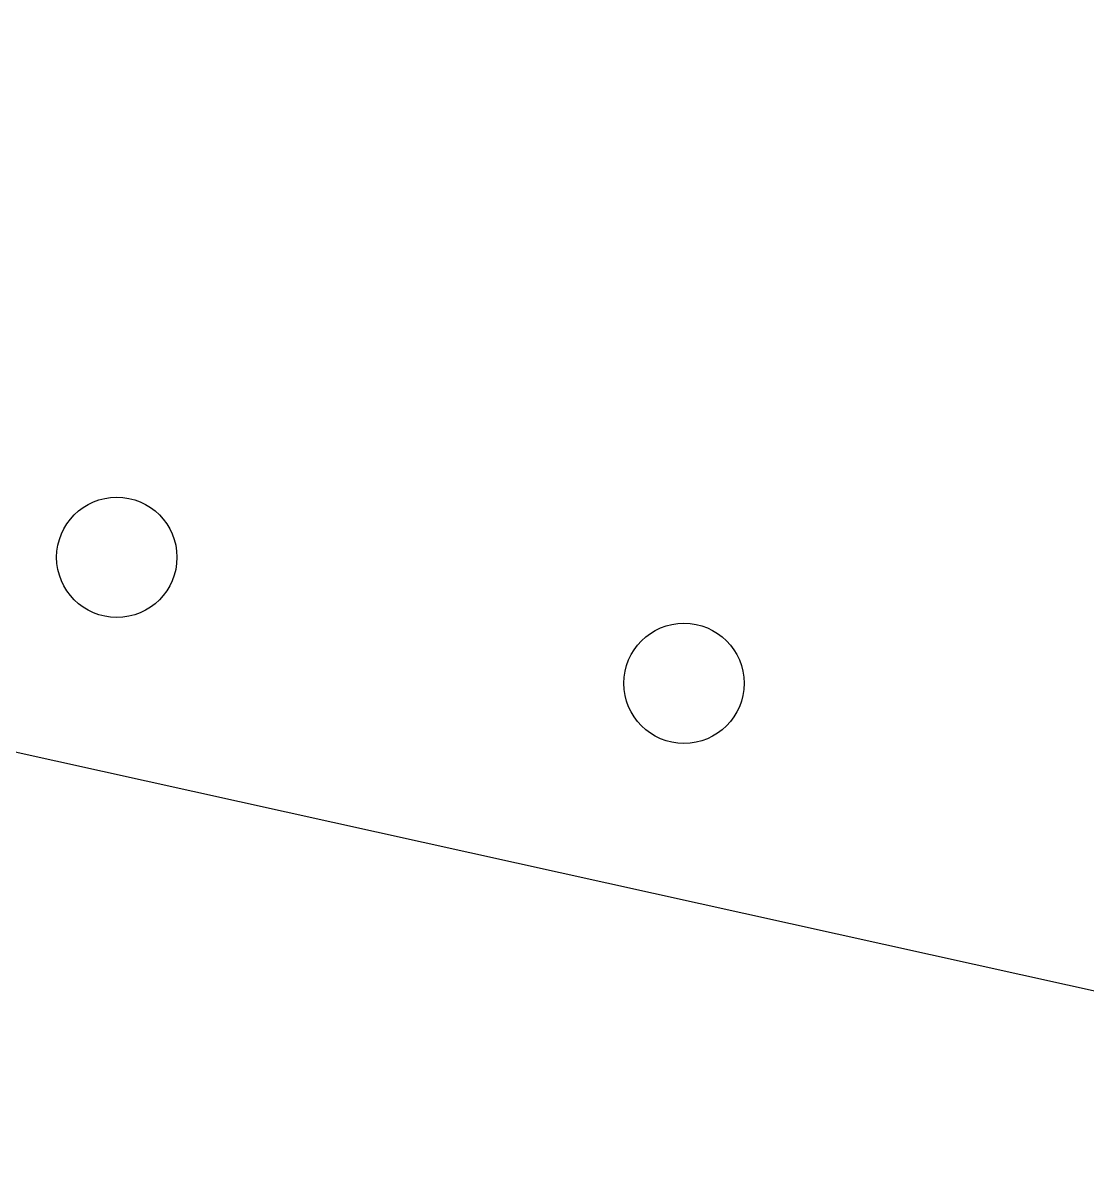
# Model space of a CAD drawing. Extents: x 14 to 1178, y 12 to 836.
# Drawn here: x 967.6 to 1033.1, y 662.1 to 732.1 of the extents above; entities that cross this region are included whole.
import ezdxf

# ---------------------------------------------------------------- set-up
doc = ezdxf.new("R2010")
doc.units = 0
doc.layers.add('Gibson-Explorer-00-1958', color=7, linetype='CONTINUOUS')

msp = doc.modelspace()

# ---------------------------------------------------------------- linework, layer by layer
at = {"layer": 'Gibson-Explorer-00-1958', "color": 1}
msp.add_lwpolyline([(1080.011571, 662.138252), (918.58819, 697.890762), (918.88858, 741.136342), (918.88858, 741.136342)], dxfattribs=at)
for points in [[(977.058354, 699.164043)], [(1011.984729, 691.401909)]]:
    msp.add_lwpolyline(points, close=True, dxfattribs=at)
for points in [[(969.65002, 699.164043), (969.65002, 701.20973), (971.308464, 702.868209), (973.354187, 702.868209)], [(973.354187, 702.868209), (975.399875, 702.868209), (977.058354, 701.20973), (977.058354, 699.164043)], [(973.354187, 695.459876), (971.308464, 695.459876), (969.65002, 697.118355), (969.65002, 699.164043)], [(977.058354, 699.164043), (977.058354, 697.118355), (975.399875, 695.459876), (973.354187, 695.459876)], [(1004.57569, 691.401909), (1004.57569, 693.447596), (1006.234839, 695.106075), (1008.280562, 695.106075)], [(1008.280562, 695.106075), (1010.32625, 695.106075), (1011.984729, 693.447596), (1011.984729, 691.401909)], [(1008.280562, 687.697742), (1006.234839, 687.697742), (1004.57569, 689.356221), (1004.57569, 691.401909)], [(1011.984729, 691.401909), (1011.984729, 689.356221), (1010.32625, 687.697742), (1008.280562, 687.697742)]]:
    msp.add_open_spline(points, degree=3, dxfattribs=at)

doc.saveas('drawing.dxf')
